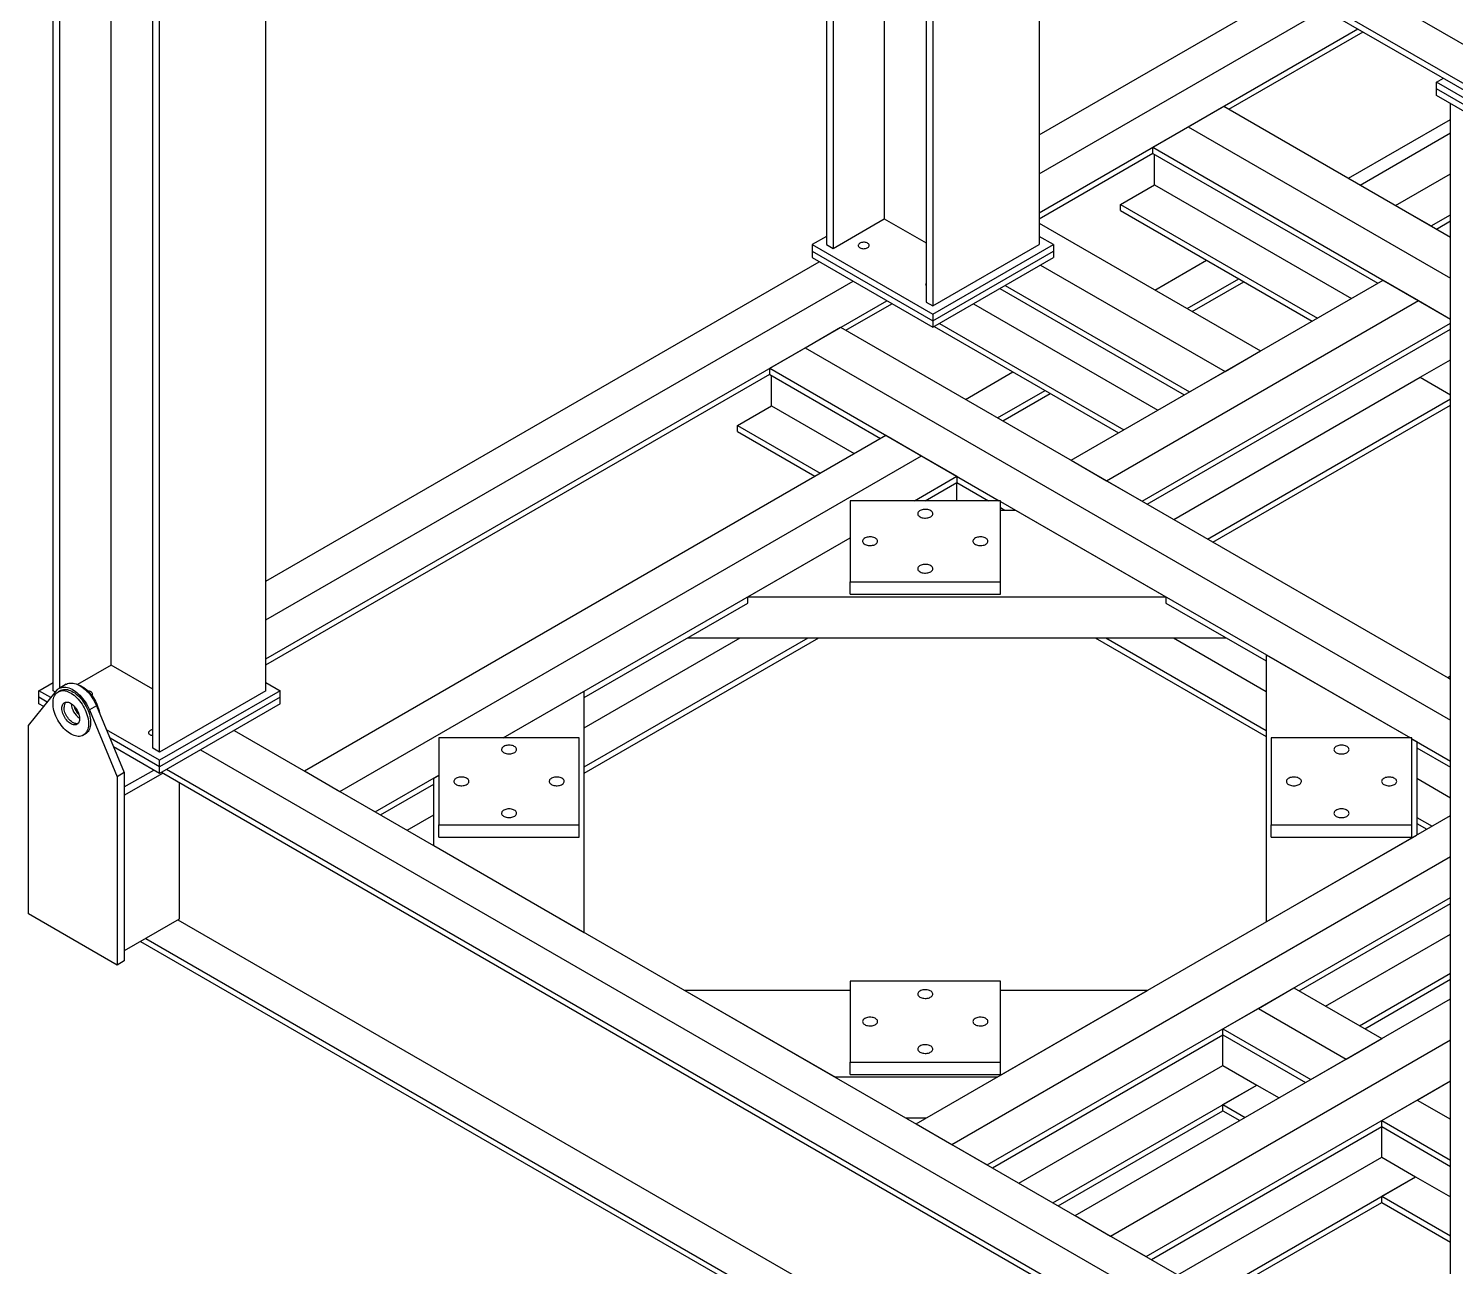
# Model space of a CAD drawing. Header units: millimetres. Extents: x 0 to 16187, y -20471 to 6290.
# Drawn here: x 568.9 to 711.2, y 1758 to 1881.5 of the extents above; entities that cross this region are included whole.
import ezdxf

# ---------------------------------------------------------------- set-up
doc = ezdxf.new("R2010")
doc.units = ezdxf.units.MM

msp = doc.modelspace()

# ---------------------------------------------------------------- linework, layer by layer
at = {"color": 7, "linetype": 'Continuous', "lineweight": 25}
for p, q in [((571.39269, 1815.41995), (571.39269, 1954.39533)), ((572.06444, 1815.6975), (572.06444, 1954.00753)), ((581.32754, 1809.68468), (581.32754, 1948.66006)), ((581.99929, 1809.29689), (581.99929, 1948.27227)), ((592.60589, 1815.41995), (592.60589, 1944.27208)), ((577.17328, 1817.98143), (577.17328, 1919.29469)), ((648.46732, 1912.02396), (648.46732, 1859.91419)), ((649.13908, 1911.63616), (649.13908, 1859.5264)), ((658.40217, 1906.28869), (658.40217, 1854.17892)), ((654.24792, 1905.15619), (654.24792, 1862.47567)), ((659.07393, 1905.9009), (659.07393, 1853.79113)), ((669.68053, 1899.77784), (669.68053, 1859.91419)), ((699.7501, 1886.9298), (724.67576, 1872.54052)), ((696.37367, 1884.98062), (721.29932, 1870.59135)), ((669.68053, 1866.96774), (698.09798, 1883.37279)), ((696.03793, 1884.56203), (721.29932, 1869.97894)), ((669.68053, 1870.85385), (690.38108, 1882.80402)), ((669.68053, 1863.08164), (701.46381, 1881.42974)), ((688.59218, 1873.40711), (701.97654, 1881.13374)), ((709.27851, 1876.102), (709.98561, 1876.5102)), ((721.29932, 1869.16253), (709.27851, 1876.102)), ((709.27851, 1875.44877), (709.27851, 1876.102)), ((721.29932, 1868.5093), (709.27851, 1875.44877)), ((709.27851, 1874.79554), (709.27851, 1875.44877)), ((721.29932, 1867.85607), (709.27851, 1874.79554)), ((684.54391, 1871.66209), (688.07945, 1873.70311)), ((688.07945, 1873.70311), (710.69272, 1860.64874)), ((710.69272, 1735.00375), (710.69272, 1873.97913)), ((700.52, 1866.52133), (710.69272, 1872.39392)), ((681.00838, 1869.62107), (684.54391, 1871.66209)), ((684.54391, 1871.66209), (710.69272, 1856.5667)), ((701.67711, 1865.85335), (710.69272, 1871.05795)), ((669.68053, 1862.48965), (681.00838, 1869.02908)), ((681.00838, 1869.62107), (710.69272, 1852.48466)), ((681.00838, 1869.00866), (681.00838, 1869.62107)), ((681.00838, 1869.00866), (703.44479, 1856.0564)), ((681.17808, 1865.86845), (681.17808, 1868.9107)), ((705.21264, 1863.81233), (710.69272, 1866.97591)), ((677.80165, 1863.91927), (681.17808, 1865.86845)), ((681.17808, 1865.86845), (700.80984, 1854.53528)), ((701.67711, 1865.85335), (705.21264, 1863.81233)), ((677.80165, 1863.91927), (697.43341, 1852.5861)), ((677.80165, 1863.30687), (677.80165, 1863.91927)), ((677.80165, 1863.30687), (696.90299, 1852.2799)), ((705.21264, 1863.81233), (708.74818, 1861.77131)), ((649.13908, 1859.5264), (654.24792, 1862.47567)), ((654.24792, 1862.47567), (658.40217, 1860.07747)), ((669.68053, 1862.03664), (691.74226, 1849.30067)), ((708.74818, 1861.77131), (710.69272, 1862.89387)), ((709.27859, 1861.4651), (710.69272, 1862.28146)), ((648.46732, 1860.7306), (647.05311, 1859.91419)), ((671.09474, 1859.91419), (669.68053, 1860.7306)), ((647.05311, 1859.91419), (647.05311, 1859.26096)), ((647.05311, 1859.91419), (659.07393, 1852.97472)), ((647.05311, 1859.26096), (659.07393, 1852.32149)), ((647.05311, 1859.26096), (647.05311, 1858.60772)), ((648.46732, 1859.91419), (649.13908, 1859.5264)), ((659.07393, 1852.97472), (671.09474, 1859.91419)), ((659.07393, 1853.79113), (669.68053, 1859.91419)), ((659.07393, 1852.32149), (671.09474, 1859.26096)), ((671.09474, 1859.91419), (671.09474, 1859.26096)), ((671.09474, 1859.26096), (671.09474, 1858.60772)), ((592.60589, 1826.3596), (647.76022, 1858.19952)), ((647.05311, 1858.60772), (659.07393, 1851.66826)), ((659.07393, 1851.66826), (671.09474, 1858.60772)), ((669.82195, 1857.87296), (688.20673, 1847.25965)), ((681.21598, 1855.37736), (686.37671, 1858.35659)), ((592.60589, 1822.4735), (651.12605, 1856.25647)), ((672.86251, 1838.40162), (703.97521, 1856.3626)), ((684.42271, 1853.52616), (689.58344, 1856.50538)), ((684.93545, 1853.23016), (690.09618, 1856.20939)), ((703.97521, 1856.3626), (707.51074, 1854.32158)), ((665.756, 1855.52573), (684.14078, 1844.91243)), ((666.28642, 1855.83194), (684.67119, 1845.21863)), ((592.60589, 1818.5874), (654.49187, 1854.31342)), ((650.40842, 1851.3641), (655.00461, 1854.01742)), ((658.40217, 1854.17892), (659.07393, 1853.79113)), ((663.12105, 1854.00461), (681.50583, 1843.3913)), ((676.39804, 1836.3606), (707.51074, 1854.32158)), ((707.51074, 1854.32158), (710.69272, 1852.48466)), ((659.07393, 1852.97472), (659.07393, 1852.32149)), ((659.07393, 1852.32149), (659.07393, 1851.66826)), ((659.74461, 1852.05544), (678.12939, 1841.44213)), ((679.93358, 1834.31958), (710.69272, 1852.07646)), ((646.36015, 1849.61907), (649.89568, 1851.66009)), ((649.89568, 1851.66009), (710.69272, 1816.56271)), ((659.2142, 1851.74923), (677.59897, 1841.13593)), ((680.46399, 1834.01338), (710.69272, 1851.46405)), ((642.82461, 1847.57805), (646.36015, 1849.61907)), ((646.36015, 1849.61907), (710.69272, 1812.48067)), ((688.20673, 1847.25965), (691.74226, 1849.30067)), ((707.66984, 1846.67673), (710.69272, 1848.42181)), ((592.60589, 1817.99541), (642.82461, 1846.98606)), ((642.82461, 1847.57805), (665.70308, 1834.37059)), ((642.82461, 1846.96565), (642.82461, 1847.57805)), ((642.82461, 1846.96565), (653.87661, 1840.58547)), ((642.99432, 1843.82543), (642.99432, 1846.86768)), ((662.33623, 1844.47831), (667.0727, 1847.21262)), ((683.09894, 1832.49226), (707.66984, 1846.67673)), ((684.67119, 1845.21863), (688.20673, 1847.25965)), ((707.66984, 1846.67673), (710.69272, 1844.93166)), ((665.54296, 1842.62711), (670.27943, 1845.36141)), ((666.0557, 1842.33111), (670.79216, 1845.06542)), ((639.61788, 1841.87625), (642.99432, 1843.82543)), ((642.99432, 1843.82543), (651.24166, 1839.06434)), ((686.47538, 1830.54308), (710.69272, 1844.52346)), ((687.00579, 1830.23688), (710.69272, 1843.91105)), ((596.43841, 1807.4271), (654.40702, 1840.89167)), ((639.61788, 1841.26385), (639.61788, 1841.87625)), ((639.61788, 1841.87625), (647.86522, 1837.11517)), ((639.61788, 1841.26385), (647.3348, 1836.80896)), ((654.40702, 1840.89167), (657.94256, 1838.85065)), ((599.97394, 1805.38608), (657.94256, 1838.85065)), ((657.94256, 1838.85065), (661.47809, 1836.80963)), ((672.86251, 1838.40162), (676.39804, 1836.3606)), ((657.2531, 1834.37059), (661.47809, 1836.80963)), ((661.47809, 1836.80963), (661.47809, 1836.19722)), ((676.39804, 1836.3606), (679.93358, 1834.31958)), ((658.31393, 1834.37059), (661.47809, 1836.19722)), ((661.47809, 1834.37059), (661.47809, 1836.19722)), ((661.47809, 1836.19722), (664.64225, 1834.37059)), ((665.83146, 1834.37059), (650.83146, 1834.37059)), ((650.83146, 1834.37059), (650.83146, 1826.28856)), ((665.83146, 1826.28856), (665.83146, 1834.37059)), ((665.83146, 1834.29648), (706.69255, 1810.70787)), ((665.83146, 1833.68407), (666.26392, 1833.43442)), ((665.83146, 1833.43442), (667.32475, 1833.43442)), ((667.32475, 1833.43442), (682.32475, 1824.77511)), ((616.26362, 1810.70787), (650.83146, 1830.66346)), ((640.63143, 1824.77511), (650.83146, 1830.66346)), ((650.83146, 1826.28856), (665.83146, 1826.28856)), ((650.83146, 1825.06375), (650.83146, 1826.28856)), ((650.83146, 1825.06375), (665.83146, 1825.06375)), ((665.83146, 1825.06375), (665.83146, 1826.28856)), ((624.34199, 1814.75901), (640.63143, 1824.1627)), ((640.63143, 1824.77511), (682.32475, 1824.77511)), ((640.63143, 1824.1627), (640.63143, 1824.77511)), ((682.32475, 1824.77511), (682.32475, 1824.1627)), ((682.32475, 1824.1627), (692.32094, 1818.39203)), ((624.34199, 1811.71676), (639.88995, 1820.6924)), ((624.34199, 1807.81841), (646.64282, 1820.6924)), ((624.34199, 1807.20601), (647.70365, 1820.6924)), ((634.62005, 1820.6924), (688.33613, 1820.6924)), ((675.25253, 1820.6924), (692.32094, 1810.83902)), ((676.31336, 1820.6924), (692.32094, 1811.45143)), ((683.06623, 1820.6924), (692.32094, 1815.34978)), ((577.17328, 1817.98143), (573.82455, 1816.04825)), ((581.32754, 1815.58323), (577.17328, 1817.98143)), ((692.32094, 1819.00443), (706.69255, 1810.70787)), ((692.32094, 1819.00443), (692.32094, 1792.36371)), ((710.40988, 1816.72599), (710.69272, 1816.88927)), ((710.40988, 1816.72599), (710.69272, 1816.56271)), ((568.94256, 1811.94392), (571.71758, 1815.41902)), ((569.97847, 1815.41995), (571.39269, 1816.23636)), ((571.16934, 1814.73247), (569.97847, 1815.41995)), ((569.97847, 1814.76671), (569.97847, 1815.41995)), ((571.61557, 1815.29128), (571.39269, 1815.41995)), ((572.11208, 1815.43634), (571.89995, 1815.31388)), ((572.6942, 1816.06105), (571.98709, 1815.65285)), ((592.60589, 1815.41995), (581.99929, 1809.29689)), ((594.0201, 1815.41995), (581.99929, 1808.48048)), ((592.60589, 1816.23636), (594.0201, 1815.41995)), ((594.0201, 1814.76671), (594.0201, 1815.41995)), ((616.26362, 1810.70787), (624.34199, 1815.37142)), ((624.34199, 1791.3187), (624.34199, 1815.37142)), ((570.8123, 1814.28536), (569.97847, 1814.76671)), ((569.97847, 1814.11348), (569.97847, 1814.76671)), ((570.45526, 1813.83824), (569.97847, 1814.11348)), ((575.71348, 1813.92865), (575.00637, 1813.52044)), ((575.00637, 1813.52044), (577.78139, 1806.84137)), ((575.71348, 1813.92865), (578.4885, 1807.24957)), ((594.0201, 1814.76671), (581.99929, 1807.82725)), ((594.0201, 1814.11348), (581.99929, 1807.17401)), ((594.0201, 1814.11348), (594.0201, 1814.76671)), ((573.94722, 1813.12884), (573.81321, 1813.2062)), ((568.94256, 1793.16348), (568.94256, 1811.94392)), ((574.39974, 1810.98363), (574.61188, 1811.10609)), ((581.99929, 1808.48048), (576.70795, 1811.5351)), ((581.99929, 1807.82725), (577.06499, 1810.67575)), ((589.43805, 1811.46832), (710.69272, 1741.46949)), ((609.84199, 1810.70787), (609.84199, 1802.04856)), ((623.84199, 1810.70787), (609.84199, 1810.70787)), ((623.84199, 1802.04856), (623.84199, 1810.70787)), ((706.82094, 1810.70787), (692.82094, 1810.70787)), ((692.82094, 1810.70787), (692.82094, 1802.04856)), ((706.82094, 1802.04856), (706.82094, 1810.70787)), ((581.99929, 1807.17401), (577.42203, 1809.81641)), ((581.99929, 1809.29689), (581.32754, 1809.68468)), ((586.07222, 1809.52527), (710.69272, 1737.58339)), ((706.82094, 1810.63376), (707.32094, 1810.34512)), ((706.82094, 1810.63376), (710.69272, 1808.39863)), ((707.32094, 1810.34512), (707.32094, 1801.02302)), ((707.32094, 1809.73271), (710.69272, 1807.78622)), ((581.99929, 1807.82725), (581.99929, 1808.48048)), ((581.99929, 1807.17401), (581.99929, 1807.82725)), ((578.4885, 1807.24957), (577.78139, 1806.84137)), ((577.78139, 1806.84137), (577.78139, 1788.06093)), ((578.4885, 1805.82043), (581.41626, 1807.51059)), ((578.4885, 1807.24957), (578.4885, 1788.46914)), ((578.4885, 1805.00402), (582.31774, 1807.21459)), ((582.19366, 1807.28622), (671.28911, 1755.85251)), ((582.70639, 1807.58222), (709.27851, 1734.51369)), ((596.43841, 1807.4271), (599.97394, 1805.38608)), ((603.50948, 1803.34506), (609.84199, 1807.00074)), ((609.34199, 1806.7121), (609.84199, 1807.00074)), ((609.34199, 1799.97802), (609.34199, 1806.7121)), ((707.32094, 1806.69046), (710.69272, 1804.74397)), ((583.96858, 1806.26158), (583.96858, 1792.65333)), ((599.97394, 1805.38608), (603.50948, 1803.34506)), ((604.03989, 1803.03886), (609.34199, 1806.09969)), ((606.67484, 1801.51773), (609.34199, 1803.05745)), ((657.42637, 1772.2195), (710.69272, 1802.96951)), ((707.32094, 1802.79211), (708.85318, 1801.90757)), ((707.32094, 1802.17971), (708.32276, 1801.60136)), ((609.84199, 1802.04856), (623.84199, 1802.04856)), ((609.84199, 1800.82375), (609.84199, 1802.04856)), ((609.84199, 1800.82375), (623.84199, 1800.82375)), ((623.84199, 1800.82375), (623.84199, 1802.04856)), ((692.32094, 1792.36371), (707.32094, 1801.02302)), ((692.82094, 1802.04856), (706.82094, 1802.04856)), ((692.82094, 1800.82375), (692.82094, 1802.04856)), ((692.82094, 1800.82375), (706.82094, 1800.82375)), ((706.82094, 1800.82375), (706.82094, 1802.04856)), ((609.34199, 1799.97802), (624.34199, 1791.3187)), ((660.9619, 1770.17848), (710.69272, 1798.88747)), ((664.49744, 1768.13746), (710.69272, 1794.80543)), ((695.59608, 1785.47792), (710.69272, 1794.19302)), ((577.78139, 1788.06093), (568.94256, 1793.16348)), ((583.96858, 1792.65333), (578.4885, 1789.48975)), ((583.82713, 1792.57167), (664.31143, 1746.10908)), ((698.23103, 1783.95679), (710.69272, 1791.15078)), ((580.10767, 1790.42447), (661.95353, 1743.17586)), ((580.62041, 1790.72047), (662.27857, 1743.58021)), ((578.4885, 1788.46914), (577.78139, 1788.06093)), ((701.60746, 1782.00762), (710.69272, 1787.25243)), ((702.13788, 1781.70142), (710.69272, 1786.64002)), ((634.36646, 1785.5317), (649.36646, 1776.87238)), ((650.83146, 1785.5317), (634.36646, 1785.5317)), ((650.83146, 1786.46787), (650.83146, 1778.38584)), ((665.83146, 1786.46787), (650.83146, 1786.46787)), ((665.48627, 1776.87238), (680.48627, 1785.5317)), ((665.83146, 1778.38584), (665.83146, 1786.46787)), ((680.48627, 1785.5317), (665.83146, 1785.5317)), ((691.53013, 1783.7431), (695.06566, 1785.78412)), ((695.06566, 1785.78412), (703.83379, 1780.72239)), ((673.26556, 1763.07573), (710.69272, 1784.68197)), ((687.99459, 1781.70208), (691.53013, 1783.7431)), ((691.53013, 1783.7431), (700.29825, 1778.68137)), ((665.02785, 1767.83126), (687.99459, 1781.08967)), ((687.99459, 1781.08967), (687.99459, 1781.70208)), ((687.99459, 1781.70208), (696.76272, 1776.64035)), ((687.99459, 1781.08967), (696.2323, 1776.33415)), ((687.99459, 1778.04743), (687.99459, 1781.08967)), ((676.80109, 1761.03471), (710.69272, 1780.59993)), ((700.29825, 1778.68137), (703.83379, 1780.72239)), ((650.83146, 1777.16103), (650.83146, 1778.38584)), ((650.83146, 1778.38584), (665.83146, 1778.38584)), ((665.83146, 1777.16103), (665.83146, 1778.38584)), ((667.6628, 1766.31013), (687.99459, 1778.04743)), ((687.99459, 1778.04743), (691.37103, 1776.09825)), ((696.76272, 1776.64035), (700.29825, 1778.68137)), ((665.48627, 1776.87238), (649.36646, 1776.87238)), ((650.83146, 1777.16103), (665.83146, 1777.16103)), ((671.03924, 1764.36096), (691.37103, 1776.09825)), ((680.33663, 1758.99369), (710.69272, 1776.51789)), ((687.99459, 1774.14908), (691.37103, 1776.09825)), ((691.37103, 1776.09825), (693.59735, 1774.81302)), ((707.36932, 1774.59933), (710.69272, 1776.51789)), ((687.99459, 1774.14908), (690.22092, 1772.86385)), ((687.99459, 1773.53667), (687.99459, 1774.14908)), ((703.83379, 1772.55831), (707.36932, 1774.59933)), ((707.36932, 1774.59933), (710.69272, 1772.68077)), ((658.41405, 1772.78968), (656.43868, 1772.78968)), ((671.56965, 1764.05476), (687.99459, 1773.53667)), ((687.99459, 1773.53667), (689.6905, 1772.55765)), ((703.83379, 1772.55831), (710.69272, 1768.59873)), ((703.83379, 1771.9459), (703.83379, 1772.55831)), ((657.42637, 1772.2195), (660.9619, 1770.17848)), ((680.86704, 1758.68749), (703.83379, 1771.9459)), ((703.83379, 1771.9459), (710.69272, 1767.98632)), ((703.83379, 1768.90366), (703.83379, 1771.9459)), ((660.9619, 1770.17848), (664.49744, 1768.13746)), ((683.50199, 1757.16636), (703.83379, 1768.90366)), ((703.83379, 1768.90366), (707.21022, 1766.95448)), ((686.87843, 1755.21719), (707.21022, 1766.95448)), ((703.83379, 1765.00531), (707.21022, 1766.95448)), ((707.21022, 1766.95448), (710.69272, 1764.94408)), ((687.40884, 1754.91098), (703.83379, 1764.3929)), ((703.83379, 1765.00531), (710.69272, 1761.04573)), ((703.83379, 1764.3929), (703.83379, 1765.00531)), ((703.83379, 1764.3929), (710.69272, 1760.43332)), ((673.26556, 1763.07573), (676.80109, 1761.03471)), ((676.80109, 1761.03471), (680.33663, 1758.99369))]:
    msp.add_line(p, q, dxfattribs=at)
at = {"color": 7, "linetype": 'Continuous', "lineweight": 25, "flags": 128}
for points in [[(651.8084, 1860.04686), (651.74521, 1860.00316), (651.69655, 1859.95365), (651.66398, 1859.89992), (651.64856, 1859.8437), (651.65077, 1859.78679), (651.67055, 1859.73103), (651.70726, 1859.6782), (651.75972, 1859.63), (651.82624, 1859.58798), (651.90469, 1859.5535), (651.99255, 1859.52766), (652.08699, 1859.51129), (652.18497, 1859.50492), (652.28335, 1859.50874), (652.37897, 1859.52265), (652.46874, 1859.54619), (652.54979, 1859.57861), (652.61952, 1859.61886), (652.67567, 1859.66565), (652.71645, 1859.71748), (652.74054, 1859.77267), (652.74717, 1859.82947), (652.73613, 1859.88603), (652.70778, 1859.94055), (652.66301, 1859.99127), (652.60328, 1860.03656), (652.5305, 1860.07496), (652.44701, 1860.10525), (652.35549, 1860.12644), (652.25889, 1860.13786), (652.16031, 1860.13913), (652.06293, 1860.13023), (651.96986, 1860.11143), (651.8841, 1860.08334), (651.8084, 1860.04686)], [(659.08146, 1833.07169), (659.07267, 1833.13779), (659.04651, 1833.20233), (659.00359, 1833.26381), (658.94491, 1833.32079), (658.87186, 1833.37193), (658.78613, 1833.41603), (658.68975, 1833.45206), (658.58498, 1833.47918), (658.47426, 1833.49674), (658.36019, 1833.50434), (658.24545, 1833.5018), (658.13273, 1833.48918), (658.02466, 1833.46678), (657.92379, 1833.43511), (657.83247, 1833.39493), (657.75285, 1833.34716), (657.68679, 1833.29295), (657.63584, 1833.23354), (657.60119, 1833.17035), (657.58366, 1833.10484), (657.58366, 1833.03855), (657.60119, 1832.97304), (657.63584, 1832.90984), (657.68679, 1832.85044), (657.75285, 1832.79622), (657.83247, 1832.74846), (657.92379, 1832.70828), (658.02466, 1832.67661), (658.13273, 1832.6542), (658.24545, 1832.64158), (658.36019, 1832.63905), (658.47426, 1832.64665), (658.58498, 1832.66421), (658.68975, 1832.69133), (658.78613, 1832.72736), (658.87186, 1832.77146), (658.94491, 1832.8226), (659.00359, 1832.87958), (659.04651, 1832.94106), (659.07267, 1833.0056), (659.08146, 1833.07169)], [(653.58146, 1830.32958), (653.57267, 1830.39567), (653.54651, 1830.46021), (653.50359, 1830.52169), (653.44491, 1830.57867), (653.37186, 1830.62981), (653.28613, 1830.67391), (653.18975, 1830.70994), (653.08498, 1830.73706), (652.97426, 1830.75462), (652.86019, 1830.76223), (652.74545, 1830.75969), (652.63273, 1830.74707), (652.52466, 1830.72466), (652.42379, 1830.69299), (652.33247, 1830.65281), (652.25285, 1830.60505), (652.18679, 1830.55083), (652.13584, 1830.49143), (652.10119, 1830.42823), (652.08366, 1830.36272), (652.08366, 1830.29643), (652.10119, 1830.23092), (652.13584, 1830.16773), (652.18679, 1830.10832), (652.25285, 1830.05411), (652.33247, 1830.00634), (652.42379, 1829.96616), (652.52466, 1829.93449), (652.63273, 1829.91209), (652.74545, 1829.89947), (652.86019, 1829.89693), (652.97426, 1829.90453), (653.08498, 1829.9221), (653.18975, 1829.94921), (653.28613, 1829.98524), (653.37186, 1830.02934), (653.44491, 1830.08048), (653.50359, 1830.13746), (653.54651, 1830.19894), (653.57267, 1830.26349), (653.58146, 1830.32958)], [(664.58146, 1830.32958), (664.57267, 1830.39567), (664.54651, 1830.46021), (664.50359, 1830.52169), (664.44491, 1830.57867), (664.37186, 1830.62981), (664.28613, 1830.67391), (664.18975, 1830.70994), (664.08498, 1830.73706), (663.97426, 1830.75462), (663.86019, 1830.76223), (663.74545, 1830.75969), (663.63273, 1830.74707), (663.52466, 1830.72466), (663.42379, 1830.69299), (663.33247, 1830.65281), (663.25285, 1830.60505), (663.18679, 1830.55083), (663.13584, 1830.49143), (663.10119, 1830.42823), (663.08366, 1830.36272), (663.08366, 1830.29643), (663.10119, 1830.23092), (663.13584, 1830.16773), (663.18679, 1830.10832), (663.25285, 1830.05411), (663.33247, 1830.00634), (663.42379, 1829.96616), (663.52466, 1829.93449), (663.63273, 1829.91209), (663.74545, 1829.89947), (663.86019, 1829.89693), (663.97426, 1829.90453), (664.08498, 1829.9221), (664.18975, 1829.94921), (664.28613, 1829.98524), (664.37186, 1830.02934), (664.44491, 1830.08048), (664.50359, 1830.13746), (664.54651, 1830.19894), (664.57267, 1830.26349), (664.58146, 1830.32958)], [(659.08146, 1827.58746), (659.07267, 1827.65355), (659.04651, 1827.7181), (659.00359, 1827.77958), (658.94491, 1827.83655), (658.87186, 1827.88769), (658.78613, 1827.93179), (658.68975, 1827.96783), (658.58498, 1827.99494), (658.47426, 1828.01251), (658.36019, 1828.02011), (658.24545, 1828.01757), (658.13273, 1828.00495), (658.02466, 1827.98254), (657.92379, 1827.95088), (657.83247, 1827.91069), (657.75285, 1827.86293), (657.68679, 1827.80871), (657.63584, 1827.74931), (657.60119, 1827.68611), (657.58366, 1827.6206), (657.58366, 1827.55432), (657.60119, 1827.48881), (657.63584, 1827.42561), (657.68679, 1827.36621), (657.75285, 1827.31199), (657.83247, 1827.26423), (657.92379, 1827.22404), (658.02466, 1827.19238), (658.13273, 1827.16997), (658.24545, 1827.15735), (658.36019, 1827.15481), (658.47426, 1827.16241), (658.58498, 1827.17998), (658.68975, 1827.20709), (658.78613, 1827.24313), (658.87186, 1827.28723), (658.94491, 1827.33837), (659.00359, 1827.39534), (659.04651, 1827.45683), (659.07267, 1827.52137), (659.08146, 1827.58746)], [(571.38208, 1814.16926), (571.38828, 1814.3365), (571.40683, 1814.49541), (571.43762, 1814.64487), (571.48041, 1814.78383), (571.53491, 1814.91133), (571.60074, 1815.02646), (571.67743, 1815.12842), (571.76446, 1815.2165), (571.8612, 1815.29007), (571.96698, 1815.34863), (572.08106, 1815.39175), (572.20263, 1815.41914), (572.33085, 1815.4306), (572.46481, 1815.42606), (572.60358, 1815.40555), (572.74617, 1815.3692), (572.8916, 1815.31729), (573.03885, 1815.25016), (573.18687, 1815.16829), (573.33463, 1815.07225), (573.48109, 1814.96272), (573.62523, 1814.84047), (573.76604, 1814.70635), (573.90252, 1814.56131), (574.03373, 1814.40636), (574.15873, 1814.24259), (574.27666, 1814.07114), (574.38669, 1813.89323), (574.48804, 1813.71009), (574.58, 1813.52302), (574.66193, 1813.33332), (574.73326, 1813.14233), (574.79347, 1812.95138), (574.84216, 1812.76181), (574.87898, 1812.57496), (574.90367, 1812.39214), (574.91606, 1812.21462), (574.91606, 1812.04366), (574.90367, 1811.88044), (574.87898, 1811.72612), (574.84216, 1811.58178), (574.79347, 1811.44844), (574.73326, 1811.32701), (574.66193, 1811.21837), (574.58, 1811.12327), (574.48804, 1811.04237), (574.38669, 1810.97625), (574.27666, 1810.92537), (574.15873, 1810.89008), (574.03373, 1810.87064), (573.90252, 1810.86717), (573.76604, 1810.87971), (573.62523, 1810.90816), (573.48109, 1810.95233), (573.33463, 1811.01191), (573.18687, 1811.08648), (573.03885, 1811.17551), (572.8916, 1811.27838), (572.74617, 1811.39437), (572.60358, 1811.52267), (572.46481, 1811.66237), (572.33085, 1811.8125), (572.20263, 1811.972), (572.08106, 1812.13975), (571.96698, 1812.31459), (571.8612, 1812.49527), (571.76446, 1812.68054), (571.67743, 1812.86909), (571.60074, 1813.0596), (571.53491, 1813.25074), (571.48041, 1813.44117), (571.43762, 1813.62954), (571.40683, 1813.81454), (571.38828, 1813.99487), (571.38208, 1814.16926)], [(571.71758, 1815.41902), (571.80651, 1815.51672), (571.90554, 1815.59983), (572.01404, 1815.66781), (572.13129, 1815.72022), (572.25653, 1815.75672), (572.38896, 1815.77708), (572.52771, 1815.78115), (572.67187, 1815.76892), (572.82053, 1815.74047), (572.97269, 1815.69597), (573.12739, 1815.63573), (573.28361, 1815.56012), (573.44034, 1815.46964), (573.59656, 1815.36488), (573.75126, 1815.24652), (573.90343, 1815.11532), (574.05208, 1814.97215), (574.19625, 1814.81792), (574.335, 1814.65365), (574.46742, 1814.4804), (574.59267, 1814.29929), (574.70992, 1814.11151), (574.81841, 1813.91826), (574.91745, 1813.72081), (575.00637, 1813.52044)], [(572.11208, 1815.43634), (572.17911, 1815.47109), (572.29319, 1815.51421), (572.41476, 1815.5416), (572.54298, 1815.55307), (572.67694, 1815.54853), (572.81571, 1815.52801), (572.95831, 1815.49167), (573.10374, 1815.43975), (573.25098, 1815.37262), (573.399, 1815.29075), (573.54676, 1815.19471), (573.69322, 1815.08518), (573.83737, 1814.96293), (573.97817, 1814.82882), (574.11466, 1814.68377), (574.24586, 1814.52882), (574.37087, 1814.36505), (574.48879, 1814.19361), (574.59882, 1814.01569), (574.70017, 1813.83255), (574.79213, 1813.64548), (574.87406, 1813.45578), (574.94539, 1813.26479), (575.00561, 1813.07384), (575.0543, 1812.88428), (575.09111, 1812.69743), (575.11581, 1812.5146), (575.12819, 1812.33708), (575.12819, 1812.16612), (575.11581, 1812.0029), (575.09111, 1811.84858), (575.0543, 1811.70424), (575.00561, 1811.5709), (574.94539, 1811.44947), (574.87406, 1811.34083), (574.79213, 1811.24573), (574.70017, 1811.16483), (574.61188, 1811.10609)], [(572.6942, 1816.06105), (572.72114, 1816.07601), (572.83839, 1816.12842), (572.96364, 1816.16493), (573.09607, 1816.18528), (573.23481, 1816.18936), (573.37898, 1816.17713), (573.52763, 1816.14867), (573.6798, 1816.10418), (573.8345, 1816.04393), (573.99072, 1815.96832), (574.14745, 1815.87784), (574.30367, 1815.77308), (574.45837, 1815.65472), (574.61054, 1815.52353), (574.75919, 1815.38035), (574.90336, 1815.22613), (575.0421, 1815.06186), (575.17453, 1814.8886), (575.29978, 1814.7075), (575.41703, 1814.51971), (575.52552, 1814.32646), (575.62455, 1814.12902), (575.71348, 1813.92865)], [(573.89184, 1816.01788), (574.02298, 1815.97041), (574.17022, 1815.90328), (574.31824, 1815.82141), (574.466, 1815.72538), (574.61246, 1815.61585), (574.7566, 1815.4936), (574.89741, 1815.35948), (575.03389, 1815.21444), (575.1651, 1815.05949), (575.2901, 1814.89572), (575.40803, 1814.72427), (575.51806, 1814.54636), (575.61941, 1814.36322), (575.71137, 1814.17615), (575.7933, 1813.98645), (575.86463, 1813.79545), (575.92484, 1813.60451), (575.97353, 1813.41494), (576.01035, 1813.22809), (576.01408, 1813.20513)], [(574.82716, 1815.42828), (574.90962, 1815.41789), (575.00114, 1815.3967), (575.08463, 1815.36641), (575.15741, 1815.32801), (575.21714, 1815.28272), (575.26191, 1815.232), (575.29026, 1815.17748), (575.3013, 1815.12092), (575.29467, 1815.06413), (575.27058, 1815.00893), (575.23812, 1814.96589)], [(572.26596, 1813.65901), (572.27217, 1813.77615), (572.29069, 1813.88448), (572.32128, 1813.98248), (572.36349, 1814.06878), (572.41675, 1814.14216), (572.48029, 1814.2016), (572.55324, 1814.24626), (572.63456, 1814.27551), (572.72311, 1814.28894), (572.81766, 1814.28637), (572.91687, 1814.26783), (573.01934, 1814.23358), (573.12365, 1814.1841), (573.22833, 1814.12009), (573.33191, 1814.04244), (573.43293, 1813.95225), (573.52997, 1813.85077), (573.62168, 1813.73945), (573.70677, 1813.61983), (573.78404, 1813.49359), (573.8524, 1813.36252), (573.91091, 1813.22845), (573.95873, 1813.09325), (573.99519, 1812.95884), (574.01979, 1812.82709), (574.03218, 1812.69986), (574.03218, 1812.57893), (574.01979, 1812.466), (573.99519, 1812.36265), (573.95873, 1812.27034), (573.91091, 1812.19036), (573.8524, 1812.12383), (573.78404, 1812.07169), (573.70677, 1812.03467), (573.62168, 1812.01329), (573.52997, 1812.00785), (573.43293, 1812.01842), (573.33191, 1812.04486), (573.22833, 1812.0868), (573.12365, 1812.14365), (573.01934, 1812.2146), (572.91687, 1812.29867), (572.81766, 1812.39467), (572.72311, 1812.50126), (572.63456, 1812.61694), (572.55324, 1812.74008), (572.48029, 1812.86896), (572.41675, 1813.00176), (572.36349, 1813.13663), (572.32128, 1813.27168), (572.29069, 1813.40499), (572.27217, 1813.53471), (572.26596, 1813.65901)], [(573.8718, 1812.14312), (573.83382, 1812.13575), (573.74211, 1812.13031), (573.64506, 1812.14088), (573.54404, 1812.16732), (573.44046, 1812.20926), (573.33579, 1812.26611), (573.23148, 1812.33706), (573.129, 1812.42113), (573.02979, 1812.51713), (572.93525, 1812.62372), (572.84669, 1812.7394), (572.76537, 1812.86254), (572.69243, 1812.99142), (572.62888, 1813.12423), (572.57562, 1813.2591), (572.53341, 1813.39414), (572.50282, 1813.52745), (572.4843, 1813.65717), (572.47809, 1813.78147)], [(573.87506, 1812.14391), (573.83382, 1812.13575), (573.74211, 1812.13031), (573.64506, 1812.14088), (573.54404, 1812.16732), (573.44046, 1812.20926), (573.33579, 1812.26611), (573.23148, 1812.33706), (573.129, 1812.42113), (573.02979, 1812.51713), (572.93525, 1812.62372), (572.84669, 1812.7394), (572.76537, 1812.86254), (572.69243, 1812.99142), (572.62888, 1813.12423), (572.57562, 1813.2591), (572.53341, 1813.39414), (572.50282, 1813.52745), (572.4843, 1813.65717), (572.47809, 1813.78147)], [(581.32754, 1810.92902), (581.2642, 1810.94117), (581.17634, 1810.96701), (581.09789, 1811.0015), (581.03136, 1811.04351), (580.9789, 1811.09171), (580.94219, 1811.14454), (580.92242, 1811.20031), (580.9202, 1811.25721), (580.93563, 1811.31344), (580.96819, 1811.36716), (581.01686, 1811.41667), (581.08005, 1811.46037)], [(616.84199, 1809.98626), (616.7275, 1809.98119), (616.6157, 1809.96608), (616.5092, 1809.94131), (616.4105, 1809.90743), (616.32192, 1809.86526), (616.24552, 1809.81577), (616.18311, 1809.76013), (616.13614, 1809.69965), (616.10571, 1809.63573), (616.09254, 1809.56988), (616.09694, 1809.50364), (616.1188, 1809.43857), (616.15761, 1809.37618), (616.21247, 1809.31795), (616.28208, 1809.26523), (616.36481, 1809.21927), (616.45873, 1809.18113), (616.56163, 1809.15172), (616.6711, 1809.13172), (616.78458, 1809.1216), (616.8994, 1809.1216), (617.01288, 1809.13172), (617.12235, 1809.15172), (617.22526, 1809.18113), (617.31917, 1809.21927), (617.40191, 1809.26523), (617.47152, 1809.31795), (617.52637, 1809.37618), (617.56518, 1809.43857), (617.58704, 1809.50364), (617.59144, 1809.56988), (617.57827, 1809.63573), (617.54785, 1809.69965), (617.50088, 1809.76013), (617.43846, 1809.81577), (617.36207, 1809.86526), (617.27348, 1809.90743), (617.17478, 1809.94131), (617.06828, 1809.96608), (616.95648, 1809.98119), (616.84199, 1809.98626)], [(699.82094, 1809.12033), (699.93542, 1809.12541), (700.04723, 1809.14051), (700.15373, 1809.16529), (700.25243, 1809.19916), (700.34101, 1809.24134), (700.41741, 1809.29082), (700.47982, 1809.34646), (700.52679, 1809.40695), (700.55722, 1809.47086), (700.57039, 1809.53671), (700.56599, 1809.60295), (700.54413, 1809.66802), (700.50531, 1809.73041), (700.45046, 1809.78864), (700.38085, 1809.84136), (700.29812, 1809.88733), (700.2042, 1809.92546), (700.1013, 1809.95487), (699.99183, 1809.97487), (699.87835, 1809.98499), (699.76352, 1809.98499), (699.65005, 1809.97487), (699.54057, 1809.95487), (699.43767, 1809.92546), (699.34375, 1809.88733), (699.26102, 1809.84136), (699.19141, 1809.78864), (699.13656, 1809.73041), (699.09775, 1809.66802), (699.07588, 1809.60295), (699.07149, 1809.53671), (699.08465, 1809.47086), (699.11508, 1809.40695), (699.16205, 1809.34646), (699.22447, 1809.29082), (699.30086, 1809.24134), (699.38945, 1809.19916), (699.48815, 1809.16529), (699.59465, 1809.14051), (699.70645, 1809.12541), (699.82094, 1809.12033)], [(612.09199, 1806.81118), (611.9775, 1806.80611), (611.8657, 1806.791), (611.7592, 1806.76622), (611.6605, 1806.73235), (611.57192, 1806.69018), (611.49552, 1806.64069), (611.43311, 1806.58505), (611.38614, 1806.52456), (611.35571, 1806.46065), (611.34254, 1806.3948), (611.34694, 1806.32856), (611.3688, 1806.26349), (611.40761, 1806.2011), (611.46247, 1806.14287), (611.53208, 1806.09015), (611.61481, 1806.04419), (611.70873, 1806.00605), (611.81163, 1805.97664), (611.9211, 1805.95664), (612.03458, 1805.94652), (612.1494, 1805.94652), (612.26288, 1805.95664), (612.37235, 1805.97664), (612.47526, 1806.00605), (612.56917, 1806.04419), (612.65191, 1806.09015), (612.72152, 1806.14287), (612.77637, 1806.2011), (612.81518, 1806.26349), (612.83704, 1806.32856), (612.84144, 1806.3948), (612.82827, 1806.46065), (612.79785, 1806.52456), (612.75088, 1806.58505), (612.68846, 1806.64069), (612.61207, 1806.69018), (612.52348, 1806.73235), (612.42478, 1806.76622), (612.31828, 1806.791), (612.20648, 1806.80611), (612.09199, 1806.81118)], [(621.59199, 1806.81118), (621.4775, 1806.80611), (621.3657, 1806.791), (621.2592, 1806.76622), (621.1605, 1806.73235), (621.07192, 1806.69018), (620.99552, 1806.64069), (620.93311, 1806.58505), (620.88614, 1806.52456), (620.85571, 1806.46065), (620.84254, 1806.3948), (620.84694, 1806.32856), (620.8688, 1806.26349), (620.90761, 1806.2011), (620.96247, 1806.14287), (621.03208, 1806.09015), (621.11481, 1806.04419), (621.20873, 1806.00605), (621.31163, 1805.97664), (621.4211, 1805.95664), (621.53458, 1805.94652), (621.6494, 1805.94652), (621.76288, 1805.95664), (621.87235, 1805.97664), (621.97526, 1806.00605), (622.06917, 1806.04419), (622.15191, 1806.09015), (622.22152, 1806.14287), (622.27637, 1806.2011), (622.31518, 1806.26349), (622.33704, 1806.32856), (622.34144, 1806.3948), (622.32827, 1806.46065), (622.29785, 1806.52456), (622.25088, 1806.58505), (622.18846, 1806.64069), (622.11207, 1806.69018), (622.02348, 1806.73235), (621.92478, 1806.76622), (621.81828, 1806.791), (621.70648, 1806.80611), (621.59199, 1806.81118)], [(695.07094, 1805.94525), (695.18542, 1805.95032), (695.29723, 1805.96543), (695.40373, 1805.99021), (695.50243, 1806.02408), (695.59101, 1806.06625), (695.66741, 1806.11574), (695.72982, 1806.17138), (695.77679, 1806.23186), (695.80722, 1806.29578), (695.82039, 1806.36163), (695.81599, 1806.42787), (695.79413, 1806.49294), (695.75531, 1806.55533), (695.70046, 1806.61356), (695.63085, 1806.66628), (695.54812, 1806.71224), (695.4542, 1806.75038), (695.3513, 1806.77979), (695.24183, 1806.79979), (695.12835, 1806.80991), (695.01352, 1806.80991), (694.90005, 1806.79979), (694.79057, 1806.77979), (694.68767, 1806.75038), (694.59375, 1806.71224), (694.51102, 1806.66628), (694.44141, 1806.61356), (694.38656, 1806.55533), (694.34775, 1806.49294), (694.32588, 1806.42787), (694.32149, 1806.36163), (694.33465, 1806.29578), (694.36508, 1806.23186), (694.41205, 1806.17138), (694.47447, 1806.11574), (694.55086, 1806.06625), (694.63945, 1806.02408), (694.73815, 1805.99021), (694.84465, 1805.96543), (694.95645, 1805.95032), (695.07094, 1805.94525)], [(704.57094, 1805.94525), (704.68542, 1805.95032), (704.79723, 1805.96543), (704.90373, 1805.99021), (705.00243, 1806.02408), (705.09101, 1806.06625), (705.16741, 1806.11574), (705.22982, 1806.17138), (705.27679, 1806.23186), (705.30722, 1806.29578), (705.32039, 1806.36163), (705.31599, 1806.42787), (705.29413, 1806.49294), (705.25531, 1806.55533), (705.20046, 1806.61356), (705.13085, 1806.66628), (705.04812, 1806.71224), (704.9542, 1806.75038), (704.8513, 1806.77979), (704.74183, 1806.79979), (704.62835, 1806.80991), (704.51352, 1806.80991), (704.40005, 1806.79979), (704.29057, 1806.77979), (704.18767, 1806.75038), (704.09375, 1806.71224), (704.01102, 1806.66628), (703.94141, 1806.61356), (703.88656, 1806.55533), (703.84775, 1806.49294), (703.82588, 1806.42787), (703.82149, 1806.36163), (703.83465, 1806.29578), (703.86508, 1806.23186), (703.91205, 1806.17138), (703.97447, 1806.11574), (704.05086, 1806.06625), (704.13945, 1806.02408), (704.23815, 1805.99021), (704.34465, 1805.96543), (704.45645, 1805.95032), (704.57094, 1805.94525)], [(616.84199, 1803.6361), (616.7275, 1803.63102), (616.6157, 1803.61592), (616.5092, 1803.59114), (616.4105, 1803.55727), (616.32192, 1803.51509), (616.24552, 1803.46561), (616.18311, 1803.40997), (616.13614, 1803.34948), (616.10571, 1803.28556), (616.09254, 1803.21972), (616.09694, 1803.15348), (616.1188, 1803.0884), (616.15761, 1803.02602), (616.21247, 1802.96779), (616.28208, 1802.91507), (616.36481, 1802.8691), (616.45873, 1802.83097), (616.56163, 1802.80156), (616.6711, 1802.78156), (616.78458, 1802.77144), (616.8994, 1802.77144), (617.01288, 1802.78156), (617.12235, 1802.80156), (617.22526, 1802.83097), (617.31917, 1802.8691), (617.40191, 1802.91507), (617.47152, 1802.96779), (617.52637, 1803.02602), (617.56518, 1803.0884), (617.58704, 1803.15348), (617.59144, 1803.21972), (617.57827, 1803.28556), (617.54785, 1803.34948), (617.50088, 1803.40997), (617.43846, 1803.46561), (617.36207, 1803.51509), (617.27348, 1803.55727), (617.17478, 1803.59114), (617.06828, 1803.61592), (616.95648, 1803.63102), (616.84199, 1803.6361)], [(699.82094, 1802.77017), (699.93542, 1802.77524), (700.04723, 1802.79034), (700.15373, 1802.81512), (700.25243, 1802.849), (700.34101, 1802.89117), (700.41741, 1802.94066), (700.47982, 1802.9963), (700.52679, 1803.05678), (700.55722, 1803.1207), (700.57039, 1803.18655), (700.56599, 1803.25279), (700.54413, 1803.31786), (700.50531, 1803.38024), (700.45046, 1803.43848), (700.38085, 1803.4912), (700.29812, 1803.53716), (700.2042, 1803.5753), (700.1013, 1803.60471), (699.99183, 1803.62471), (699.87835, 1803.63483), (699.76352, 1803.63483), (699.65005, 1803.62471), (699.54057, 1803.60471), (699.43767, 1803.5753), (699.34375, 1803.53716), (699.26102, 1803.4912), (699.19141, 1803.43848), (699.13656, 1803.38024), (699.09775, 1803.31786), (699.07588, 1803.25279), (699.07149, 1803.18655), (699.08465, 1803.1207), (699.11508, 1803.05678), (699.16205, 1802.9963), (699.22447, 1802.94066), (699.30086, 1802.89117), (699.38945, 1802.849), (699.48815, 1802.81512), (699.59465, 1802.79034), (699.70645, 1802.77524), (699.82094, 1802.77017)], [(657.58146, 1785.16897), (657.59025, 1785.10288), (657.61642, 1785.03833), (657.65934, 1784.97685), (657.71802, 1784.91988), (657.79107, 1784.86874), (657.87679, 1784.82463), (657.97317, 1784.7886), (658.07795, 1784.76149), (658.18867, 1784.74392), (658.30274, 1784.73632), (658.41748, 1784.73886), (658.5302, 1784.75148), (658.63827, 1784.77389), (658.73914, 1784.80555), (658.83046, 1784.84574), (658.91008, 1784.8935), (658.97614, 1784.94772), (659.02709, 1785.00712), (659.06174, 1785.07032), (659.07926, 1785.13583), (659.07926, 1785.20211), (659.06174, 1785.26762), (659.02709, 1785.33082), (658.97614, 1785.39022), (658.91008, 1785.44444), (658.83046, 1785.4922), (658.73914, 1785.53239), (658.63827, 1785.56405), (658.5302, 1785.58646), (658.41748, 1785.59908), (658.30274, 1785.60162), (658.18867, 1785.59401), (658.07795, 1785.57645), (657.97317, 1785.54933), (657.87679, 1785.5133), (657.79107, 1785.4692), (657.71802, 1785.41806), (657.65934, 1785.36108), (657.61642, 1785.2996), (657.59025, 1785.23506), (657.58146, 1785.16897)], [(652.08146, 1782.42685), (652.09025, 1782.36076), (652.11642, 1782.29622), (652.15934, 1782.23474), (652.21802, 1782.17776), (652.29107, 1782.12662), (652.37679, 1782.08252), (652.47317, 1782.04649), (652.57795, 1782.01937), (652.68867, 1782.00181), (652.80274, 1781.9942), (652.91748, 1781.99674), (653.0302, 1782.00936), (653.13827, 1782.03177), (653.23914, 1782.06344), (653.33046, 1782.10362), (653.41008, 1782.15138), (653.47614, 1782.2056), (653.52709, 1782.265), (653.56174, 1782.3282), (653.57926, 1782.39371), (653.57926, 1782.46), (653.56174, 1782.5255), (653.52709, 1782.5887), (653.47614, 1782.64811), (653.41008, 1782.70232), (653.33046, 1782.75008), (653.23914, 1782.79027), (653.13827, 1782.82193), (653.0302, 1782.84434), (652.91748, 1782.85696), (652.80274, 1782.8595), (652.68867, 1782.8519), (652.57795, 1782.83433), (652.47317, 1782.80722), (652.37679, 1782.77119), (652.29107, 1782.72708), (652.21802, 1782.67595), (652.15934, 1782.61897), (652.11642, 1782.55749), (652.09025, 1782.49294), (652.08146, 1782.42685)], [(663.08146, 1782.42685), (663.09025, 1782.36076), (663.11642, 1782.29622), (663.15934, 1782.23474), (663.21802, 1782.17776), (663.29107, 1782.12662), (663.37679, 1782.08252), (663.47317, 1782.04649), (663.57795, 1782.01937), (663.68867, 1782.00181), (663.80274, 1781.9942), (663.91748, 1781.99674), (664.0302, 1782.00936), (664.13827, 1782.03177), (664.23914, 1782.06344), (664.33046, 1782.10362), (664.41008, 1782.15138), (664.47614, 1782.2056), (664.52709, 1782.265), (664.56174, 1782.3282), (664.57926, 1782.39371), (664.57926, 1782.46), (664.56174, 1782.5255), (664.52709, 1782.5887), (664.47614, 1782.64811), (664.41008, 1782.70232), (664.33046, 1782.75008), (664.23914, 1782.79027), (664.13827, 1782.82193), (664.0302, 1782.84434), (663.91748, 1782.85696), (663.80274, 1782.8595), (663.68867, 1782.8519), (663.57795, 1782.83433), (663.47317, 1782.80722), (663.37679, 1782.77119), (663.29107, 1782.72708), (663.21802, 1782.67595), (663.15934, 1782.61897), (663.11642, 1782.55749), (663.09025, 1782.49294), (663.08146, 1782.42685)], [(657.58146, 1779.68474), (657.59025, 1779.61864), (657.61642, 1779.5541), (657.65934, 1779.49262), (657.71802, 1779.43564), (657.79107, 1779.3845), (657.87679, 1779.3404), (657.97317, 1779.30437), (658.07795, 1779.27725), (658.18867, 1779.25969), (658.30274, 1779.25209), (658.41748, 1779.25463), (658.5302, 1779.26725), (658.63827, 1779.28965), (658.73914, 1779.32132), (658.83046, 1779.3615), (658.91008, 1779.40926), (658.97614, 1779.46348), (659.02709, 1779.52289), (659.06174, 1779.58608), (659.07926, 1779.65159), (659.07926, 1779.71788), (659.06174, 1779.78339), (659.02709, 1779.84659), (658.97614, 1779.90599), (658.91008, 1779.96021), (658.83046, 1780.00797), (658.73914, 1780.04815), (658.63827, 1780.07982), (658.5302, 1780.10222), (658.41748, 1780.11484), (658.30274, 1780.11738), (658.18867, 1780.10978), (658.07795, 1780.09222), (657.97317, 1780.0651), (657.87679, 1780.02907), (657.79107, 1779.98497), (657.71802, 1779.93383), (657.65934, 1779.87685), (657.61642, 1779.81537), (657.59025, 1779.75083), (657.58146, 1779.68474)]]:
    msp.add_lwpolyline(points, dxfattribs=at)
at = {"color": 7, "linetype": 'Continuous', "lineweight": 25}
for centre, radius, start, end in [((658.56539, 1855.94441), 0.19966, 144.8305419, 215.1694581), ((573.1703, 1813.82868), 0.69381, 139.1245979, 183.9015302), ((573.17435, 1813.82803), 0.69781, 139.9705416, 183.8256535), ((575.11761, 1814.28472), 1.93653, 184.0560536, 235.9385699), ((575.45298, 1814.47832), 2.07544, 195.153343, 224.8412804), ((581.4268, 1810.83107), 0.71851, 97.9411782, 118.855614)]:
    msp.add_arc(centre, radius, start, end, dxfattribs=at)

doc.saveas('drawing.dxf')
